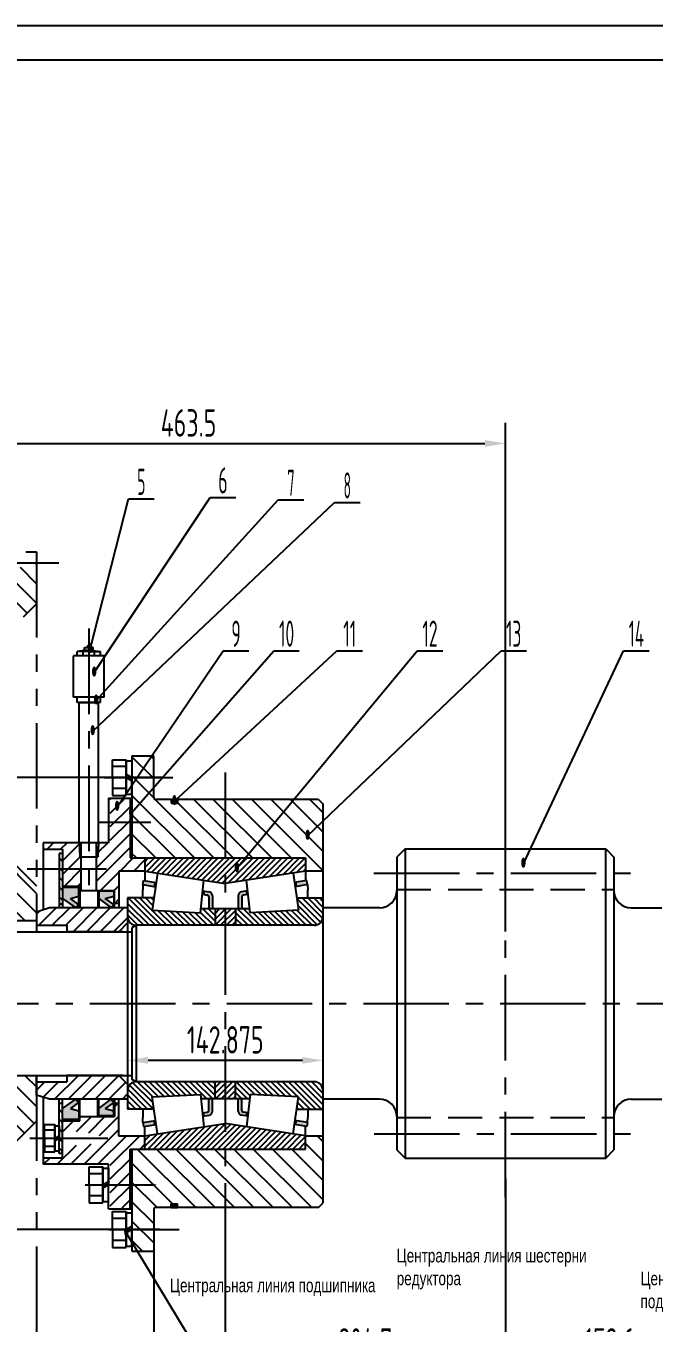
# Model space of a CAD drawing. Header units: millimetres. Extents: x 0 to 2100, y -58 to 1485.
# Drawn here: x 512 to 972, y 537 to 1485 of the extents above; entities that cross this region are included whole.
import ezdxf
from ezdxf.enums import TextEntityAlignment as Align

# ---------------------------------------------------------------- set-up
doc = ezdxf.new("R2010")
doc.units = ezdxf.units.MM
doc.header["$LTSCALE"] = 50
for name, pattern in [('F', [0.75, 0.5, -0.25]), ('G', [2, 1.25, -0.25, 0.25, -0.25]), ('K', [2.5, 1.25, -0.25, 0.25, -0.25, 0.25, -0.25])]:
    doc.linetypes.add(name, pattern=pattern)
for name, color, linetype in [('01', 7, 'Continuous'), ('02', 1, 'Continuous'), ('04', 2, 'F'), ('05', 4, 'G'), ('07', 6, 'K'), ('08', 1, 'Continuous'), ('11', 3, 'Continuous')]:
    doc.layers.add(name, color=color, linetype=linetype)
doc.styles.get("Standard").update_dxf_attribs({"font": 'isocp', "width": 0.707, "bigfont": 'intecad.shx'})
doc.dimstyles.new('INTE', dxfattribs={"dimscale": 5, "dimtxt": 4, "dimasz": 3, "dimexe": 3, "dimexo": 0, "dimgap": 1, "dimtad": 1, "dimdec": 3, "dimdsep": 46, "dimtxsty": 'Standard', "dimcen": 0, "dimclrd": 1, "dimclre": 1, "dimclrt": 3, "dimadec": 3, "dimazin": 2, "dimtfac": 1, "dimtdec": 3, "dimtmove": 0, "dimatfit": 0, "dimfxl": 0, "dimarcsym": 0})
pattern_1 = [(45, (-124.2557, 52.9717), (-2.12132, 2.12132), [])]
pattern_2 = [(45, (-124.256, 52.972), (-4.949747, 4.949747), [])]
pattern_3 = [(135, (-124.256, 52.9717), (-4.490128, -4.490128), []), (135, (-124.817, 52.4104), (-4.490128, -4.490128), []), (135, (-125.378, 51.849), (-4.490128, -4.490128), []), (135, (-127.062, 50.1653), (-4.490128, -4.490128), [])]
pattern_4 = [(45, (85.4648, 0), (-1.4142136, 1.4142136), [])]
pattern_5 = [(135, (-124.2557, 52.9717), (-3.535534, -3.535534), [])]
pattern_6 = [(135, (-124.256, 52.972), (-7.07107, -7.07107), [])]

# ---------------------------------------------------------------- blocks, each defined once
blk = doc.blocks.new('*D2')
at = {"layer": '08', "color": 1, "lineweight": -2}
for p, q in [((863.05, 629.07), (863.05, 493.37)), ((658.22, 622.34), (658.22, 493.37)), ((673.22, 508.37), (848.05, 508.37))]:
    blk.add_line(p, q, dxfattribs=at)
at = {"layer": '08', "color": 1}
for points in [[(673.22, 510.87), (673.22, 505.87), (658.22, 508.37)], [(848.05, 510.87), (848.05, 505.87), (863.05, 508.37)]]:
    blk.add_solid(points, dxfattribs=at)
at = {"layer": 'Defpoints', "color": 0}
for p in [(863.05, 629.07), (658.22, 622.34), (863.05, 508.37)]:
    blk.add_point(p, dxfattribs=at)
at = {"layer": '08', "color": 3, "insert": (760.63, 523.37), "char_height": 20, "attachment_point": 5}
blk.add_mtext('204.7', dxfattribs=at)
blk = doc.blocks.new('*D3')
at = {"layer": '08', "color": 1, "lineweight": -2}
for p, q in [((1015.55, 685.81), (1015.55, 493.37)), ((863.05, 642.83), (863.05, 493.37)), ((1000.55, 508.37), (878.05, 508.37))]:
    blk.add_line(p, q, dxfattribs=at)
at = {"layer": '08', "color": 1}
for points in [[(878.05, 510.87), (878.05, 505.87), (863.05, 508.37)], [(1000.55, 510.87), (1000.55, 505.87), (1015.55, 508.37)]]:
    blk.add_solid(points, dxfattribs=at)
at = {"layer": 'Defpoints', "color": 0}
for p in [(1015.55, 685.81), (863.05, 642.83), (863.05, 508.37)]:
    blk.add_point(p, dxfattribs=at)
at = {"layer": '08', "color": 3, "insert": (939.3, 523.37), "char_height": 20, "attachment_point": 5}
blk.add_mtext('152.6', dxfattribs=at)
blk = doc.blocks.new('*U16')
at = {"layer": '01'}
for p, q in [((-12.2, 4.1), (-12.2, 0)), ((0, 4.1), (-12.2, 4.1)), ((-12.2, 0), (0, 0)), ((0, 0), (-2.37, 4.1)), ((0, 4.1), (2.37, 0)), ((0, 4.1), (12.2, 4.1)), ((12.2, 0), (0, 0)), ((12.2, 4.1), (12.2, 0))]:
    blk.add_line(p, q, dxfattribs=at)
at = {"layer": '05'}
blk.add_line((0, 6.2), (0, -2.1), dxfattribs=at)
blk = doc.blocks.new('*U17')
at = {"layer": '01'}
for p, q in [((-9.2, 3.1), (-9.2, 0)), ((0, 3.1), (-9.2, 3.1)), ((-9.2, 0), (0, 0)), ((0, 0), (-1.79, 3.1)), ((0, 3.1), (1.79, 0)), ((0, 3.1), (9.2, 3.1)), ((9.2, 0), (0, 0)), ((9.2, 3.1), (9.2, 0))]:
    blk.add_line(p, q, dxfattribs=at)
at = {"layer": '05'}
blk.add_line((0, 5.2), (0, -2.1), dxfattribs=at)
blk = doc.blocks.new('*D19')
at = {"layer": '08', "color": 1, "lineweight": -2}
for p, q in [((586.78, 823.11), (586.78, 714.09)), ((729.65, 814.68), (729.65, 714.09)), ((714.65, 729.09), (601.78, 729.09))]:
    blk.add_line(p, q, dxfattribs=at)
at = {"layer": '08', "color": 1}
for points in [[(601.78, 731.59), (601.78, 726.59), (586.78, 729.09)], [(714.65, 731.59), (714.65, 726.59), (729.65, 729.09)]]:
    blk.add_solid(points, dxfattribs=at)
at = {"layer": 'Defpoints', "color": 0}
for p in [(586.78, 823.11), (729.65, 814.68), (586.78, 729.09)]:
    blk.add_point(p, dxfattribs=at)
at = {"layer": '08', "color": 3, "insert": (658.22, 744.09), "char_height": 20, "attachment_point": 5}
blk.add_mtext('142.875', dxfattribs=at)
blk = doc.blocks.new('*D21')
at = {"layer": '08', "color": 1, "lineweight": -2}
for p, q in [((399.63, 994.56), (399.63, 1194.9)), ((863.05, 823.32), (863.05, 1194.9)), ((414.63, 1179.9), (848.05, 1179.9))]:
    blk.add_line(p, q, dxfattribs=at)
at = {"layer": '08', "color": 1}
for points in [[(414.63, 1182.4), (414.63, 1177.4), (399.63, 1179.9)], [(848.05, 1182.4), (848.05, 1177.4), (863.05, 1179.9)]]:
    blk.add_solid(points, dxfattribs=at)
at = {"layer": 'Defpoints', "color": 0}
for p in [(863.05, 1179.9), (399.63, 994.56), (863.05, 823.32)]:
    blk.add_point(p, dxfattribs=at)
at = {"layer": '08', "color": 3, "insert": (631.34, 1194.9), "char_height": 20, "attachment_point": 5}
blk.add_mtext('463.5', dxfattribs=at)
blk = doc.blocks.new('*D23')
at = {"layer": '08', "color": 1, "lineweight": -2}
for p, q in [((1059.9, 640.68), (1059.9, 465.93)), ((605.85, 600.89), (605.85, 465.93)), ((620.85, 480.93), (1044.9, 480.93))]:
    blk.add_line(p, q, dxfattribs=at)
at = {"layer": '08', "color": 1}
for points in [[(620.85, 483.43), (620.85, 478.43), (605.85, 480.93)], [(1044.9, 483.43), (1044.9, 478.43), (1059.9, 480.93)]]:
    blk.add_solid(points, dxfattribs=at)
at = {"layer": 'Defpoints', "color": 0}
for p in [(1059.9, 640.68), (605.85, 600.89), (1059.9, 480.93)]:
    blk.add_point(p, dxfattribs=at)
at = {"layer": '08', "color": 3, "insert": (832.88, 495.93), "char_height": 20, "attachment_point": 5}
blk.add_mtext('454.05', dxfattribs=at)
blk = doc.blocks.new('*D24')
at = {"layer": '08', "color": 1, "lineweight": -2}
for p, q in [((612.35, 935.71), (484.7, 935.71)), ((499.7, 920.71), (499.7, 620.51)), ((610.03, 605.51), (484.7, 605.51))]:
    blk.add_line(p, q, dxfattribs=at)
at = {"layer": '08', "color": 1}
for points in [[(497.2, 920.71), (502.2, 920.71), (499.7, 935.71)], [(497.2, 620.51), (502.2, 620.51), (499.7, 605.51)]]:
    blk.add_solid(points, dxfattribs=at)
at = {"layer": 'Defpoints', "color": 0}
for p in [(612.35, 935.71), (499.7, 605.51), (610.03, 605.51)]:
    blk.add_point(p, dxfattribs=at)
at = {"layer": '08', "color": 3, "insert": (484.7, 770.61), "char_height": 20, "attachment_point": 5, "rotation": 90}
blk.add_mtext('%%c330', dxfattribs=at)
blk = doc.blocks.new('*U67')
at = {"layer": '01'}
blk.add_lwpolyline([(415, 292), (25, 292)], dxfattribs=at)
at = {"layer": '02'}
blk.add_lwpolyline([(420, 297), (0, 297)], dxfattribs=at)

msp = doc.modelspace()

# ---------------------------------------------------------------- hatches: boundary and pattern name
at = {"layer": '02'}
h = msp.add_hatch(dxfattribs=at)
h.set_pattern_fill('_USER', color=256, scale=2, angle=45, style=0, pattern_type=0)
h.set_pattern_definition(pattern_4)
h.paths.add_polyline_path([(589.9533, 919.8631), (588.6283, 919.8631), (588.6283, 876.9756), (589.9533, 876.9756)])
at = {"layer": '02', "linetype": 'Continuous'}
for points in [[(623.3533, 916.9631), (623.3533, 919.7631), (618.5533, 919.7631), (618.5533, 916.9631)], [(570.2983, 847.428), (576.7687, 849.1295), (576.7687, 852.612), (565.6302, 852.612), (565.6302, 847.428), (574.7118, 840.6131), (576.7687, 842.9392)], [(570.2983, 693.7982), (576.7687, 698.287), (574.7118, 700.6131), (565.6302, 693.7982), (565.6302, 688.6141), (576.7687, 688.6141), (576.7687, 692.0966)], [(623.3533, 621.4631), (623.3533, 624.2631), (618.5533, 624.2631), (618.5533, 621.4631)]]:
    msp.add_hatch(color=1, dxfattribs=at).paths.add_polyline_path(points)
at = {"layer": '02'}
h = msp.add_hatch(dxfattribs=at)
h.set_pattern_fill('_USER', color=256, scale=5, angle=135, style=0, pattern_type=0)
h.set_pattern_definition(pattern_5)
h.paths.add_polyline_path([(539.1783, 869.0631), (536.6783, 869.0631), (536.6783, 861.3631), (536.6783, 843.4631), (539.1783, 843.4631)])
h.paths.add_polyline_path([(539.1783, 880.3131), (536.6783, 880.3131), (536.6783, 869.0631), (539.1783, 869.0631)])
at = {"layer": '02', "linetype": 'Continuous'}
h = msp.add_hatch(dxfattribs=at)
h.set_pattern_fill('PLASTI', color=1, angle=135, style=0)
h.set_pattern_definition(pattern_3)
h.paths.add_polyline_path([(551.8783, 856.3631), (539.1783, 856.3631), (539.1783, 855.4068), (551.0815, 855.4068), (551.0815, 840.4631), (551.8783, 840.4631)])
h = msp.add_hatch(color=1, dxfattribs=at)
h.paths.add_polyline_path([(539.1783, 847.428), (548.8086, 840.6131), (550.8654, 842.9392), (544.9973, 847.428), (551.0815, 849.1295), (551.0815, 855.4068), (539.1783, 855.4068)])
h.paths.add_polyline_path([(544.9973, 693.7982), (550.9448, 698.287), (548.888, 700.6131), (539.1783, 693.7982), (539.1783, 689.0537), (539.1783, 685.8194), (551.0815, 685.8194), (551.0815, 692.1981)])
h = msp.add_hatch(dxfattribs=at)
h.set_pattern_fill('PLASTI', color=1, angle=135, style=0)
h.set_pattern_definition(pattern_3)
h.paths.add_polyline_path([(565.6302, 852.612), (576.7687, 852.612), (576.7687, 840.4631), (577.2783, 840.4631), (577.2783, 853.1631), (564.9424, 853.1631), (564.9424, 840.4631), (565.6302, 840.4631), (565.6302, 847.428)])
h = msp.add_hatch(dxfattribs=at)
h.set_pattern_fill('_USER', color=1, scale=7, angle=45, style=0, pattern_type=0)
h.set_pattern_definition(pattern_2)
h.paths.add_polyline_path([(586.7783, 839.1131), (586.7783, 840.4631), (529.6783, 840.4631), (520.1783, 837.4631), (520.1783, 827.7631), (542.3783, 827.7631), (542.3783, 823.1131), (580.3783, 823.1131), (586.7783, 829.5131)])
h.paths.add_polyline_path([(586.7783, 711.7131), (580.3783, 718.1131), (542.3783, 718.1131), (542.3783, 713.4631), (520.1783, 713.4631), (520.1783, 703.7631), (529.6783, 700.7631), (586.7783, 700.7631)])
h = msp.add_hatch(dxfattribs=at)
h.set_pattern_fill('_USER', color=1, scale=3, angle=45, style=0, pattern_type=0)
h.set_pattern_definition(pattern_1)
h.paths.add_polyline_path([(658.2158, 840.0015), (650.7158, 840.0015), (650.7158, 827.7631), (658.2158, 827.7631)])
h.paths.add_polyline_path([(665.7158, 840.0015), (658.2158, 840.0015), (658.2158, 827.7631), (665.7158, 827.7631)])
h.paths.add_polyline_path([(658.2158, 713.4631), (650.7158, 713.4631), (650.7158, 701.2247), (658.2158, 701.2247)])
h.paths.add_polyline_path([(658.2158, 701.2247), (665.7158, 701.2247), (665.7158, 713.4631), (658.2158, 713.4631)])
at = {"layer": '02'}
h = msp.add_hatch(dxfattribs=at)
h.set_pattern_fill('_USER', color=256, scale=5, angle=135, style=0, pattern_type=0)
h.set_pattern_definition(pattern_5)
h.paths.add_polyline_path([(536.6783, 672.1631), (538.7749, 672.1631), (539.1783, 672.1631), (539.1783, 697.7631), (536.6783, 697.7631)])
h.paths.add_polyline_path([(536.6783, 664.4631), (536.6783, 660.9131), (539.1783, 660.9131), (539.1783, 672.1631), (536.6783, 672.1631)])
at = {"layer": '02', "linetype": 'Continuous'}
h = msp.add_hatch(dxfattribs=at)
h.set_pattern_fill('PLASTI', color=1, angle=135, style=0)
h.set_pattern_definition(pattern_3)
h.paths.add_polyline_path([(551.8783, 700.7631), (551.0815, 700.7631), (551.0815, 685.8194), (539.1783, 685.8194), (539.1783, 684.8631), (551.8783, 684.8631)])
h.paths.add_polyline_path([(565.6302, 693.7982), (565.6302, 700.7631), (564.9424, 700.7631), (564.9424, 688.0631), (577.2783, 688.0631), (577.2783, 700.7631), (576.7687, 700.7631), (576.7687, 688.6141), (565.6302, 688.6141)])
h = msp.add_hatch(dxfattribs=at)
h.set_pattern_fill('_USER', color=1, scale=2, angle=45, style=0, pattern_type=0)
h.set_pattern_definition(pattern_4)
h.paths.add_polyline_path([(589.9533, 664.2506), (588.6283, 664.2506), (588.6283, 621.3631), (589.9533, 621.3631)])
at = {"layer": '07', "linetype": 'K'}
h = msp.add_hatch(dxfattribs=at)
h.set_pattern_fill('_USER', color=6, scale=10, angle=135, style=0, pattern_type=0)
h.set_pattern_definition(pattern_6)
h.paths.add_polyline_path([(376.8783, 1050.1131), (376.8783, 1053.1131), (510.6783, 1053.1131), (520.1783, 1062.6131), (520.1783, 1092.4131), (509.2806, 1092.4131), (502.6397, 1075.1131), (496.9168, 1075.1131), (490.2759, 1092.4131), (480.5806, 1092.4131), (473.9397, 1075.1131), (468.2168, 1075.1131), (461.5759, 1092.4131), (451.5806, 1092.4131), (444.9397, 1075.1131), (439.2168, 1075.1131), (432.5759, 1092.4131), (423.4806, 1092.4131), (416.8397, 1075.1131), (411.1168, 1075.1131), (404.4759, 1092.4131), (394.7806, 1092.4131), (388.1397, 1075.1131), (382.4168, 1075.1131), (375.7759, 1092.4131), (366.5806, 1092.4131), (359.9397, 1075.1131), (354.2168, 1075.1131), (347.5759, 1092.4131), (337.7806, 1092.4131), (331.1397, 1075.1131), (325.4168, 1075.1131), (318.7759, 1092.4131), (309.2806, 1092.4131), (302.6397, 1075.1131), (296.9168, 1075.1131), (290.2759, 1092.4131), (279.1783, 1092.4131), (279.1783, 1059.6131), (288.6783, 1050.1131)])
h.paths.add_polyline_path([(376.8783, 488.1131), (376.8783, 491.1131), (288.6783, 491.1131), (279.1783, 481.6131), (279.1783, 448.8131), (290.2759, 448.8131), (296.9168, 466.1131), (302.6397, 466.1131), (309.2806, 448.8131), (318.7759, 448.8131), (325.4168, 466.1131), (331.1397, 466.1131), (337.7806, 448.8131), (347.5759, 448.8131), (354.2168, 466.1131), (359.9397, 466.1131), (366.5806, 448.8131), (375.7759, 448.8131), (382.4168, 466.1131), (388.1397, 466.1131), (394.7806, 448.8131), (404.4759, 448.8131), (411.1168, 466.1131), (416.8397, 466.1131), (423.4806, 448.8131), (432.5759, 448.8131), (439.2168, 466.1131), (444.9397, 466.1131), (451.5806, 448.8131), (461.5759, 448.8131), (468.2168, 466.1131), (473.9397, 466.1131), (480.5806, 448.8131), (490.2759, 448.8131), (496.9168, 466.1131), (502.6397, 466.1131), (509.2806, 448.8131), (520.1783, 448.8131), (520.1783, 478.6131), (510.6783, 488.1131)])
h = msp.add_hatch(dxfattribs=at)
h.set_pattern_fill('_USER', color=6, scale=10, angle=135, style=0, pattern_type=0)
h.set_pattern_definition(pattern_6)
h.paths.add_polyline_path([(520.1783, 831.3131), (520.1783, 856.5631), (498.1783, 878.5631), (415.6283, 878.5631), (415.6283, 872.1131), (345.5783, 872.1131), (345.5783, 847.8881), (362.5783, 847.8881), (362.5783, 845.8881), (346.5783, 845.8881, 0.41421356), (345.5783, 844.8881), (345.5783, 831.3131)])
h.paths.add_polyline_path([(498.1783, 662.6631), (520.1783, 684.6631), (520.1783, 718.1131), (345.5783, 718.1131), (345.5783, 669.1131), (415.6283, 669.1131), (415.6283, 662.6631)])
at = {"layer": '11', "linetype": 'Continuous'}
h = msp.add_hatch(dxfattribs=at)
h.set_pattern_fill('_USER', color=3, scale=10, angle=135, style=0, pattern_type=0)
h.set_pattern_definition(pattern_6)
h.paths.add_polyline_path([(589.9533, 935.7131), (605.8533, 935.7131), (605.8533, 951.5881), (589.9533, 951.5881)])
h = msp.add_hatch(dxfattribs=at)
h.set_pattern_fill('_USER', color=3, scale=10, angle=135, style=0, pattern_type=0)
h.set_pattern_definition(pattern_6)
h.paths.add_polyline_path([(623.3533, 916.9631), (618.5533, 916.9631), (618.5533, 919.7631), (607.4233, 919.7631, -0.41421356), (605.8533, 921.3331), (605.8533, 935.7131), (589.9533, 935.7131), (589.9533, 876.9756), (658.2158, 876.9756), (658.2158, 919.7631), (623.3533, 919.7631)])
h.paths.add_polyline_path([(716.9533, 876.9756), (716.9533, 867.4531), (729.6533, 867.4531), (729.6533, 916.5631), (726.4533, 919.7631), (658.2158, 919.7631), (658.2158, 876.9756)])
h = msp.add_hatch(dxfattribs=at)
h.set_pattern_fill('_USER', color=3, scale=7, angle=45, style=0, pattern_type=0)
h.set_pattern_definition(pattern_2)
h.paths.add_polyline_path([(588.6283, 919.8631), (574.1533, 919.8631), (574.1533, 888.1131), (565.4283, 888.1131), (564.9283, 877.8581), (563.9783, 877.8581), (563.9783, 853.1631), (577.2783, 853.1631), (577.2783, 843.6631), (580.4783, 843.6631), (580.4783, 867.4631), (599.4783, 867.4631), (599.4783, 876.9756), (588.6283, 876.9756)])
h.paths.add_polyline_path([(552.8783, 869.0631), (552.8783, 877.8581), (551.9283, 877.8581), (551.4283, 888.1131), (525.1283, 888.1131), (525.1283, 883.3131), (539.1783, 883.3131), (539.1783, 869.0631)])
h.paths.add_polyline_path([(551.8783, 856.3631), (551.8783, 853.1631), (552.8783, 853.1631), (552.8783, 869.0631), (539.1783, 869.0631), (539.1783, 856.3631)])
h.paths.add_polyline_path([(574.1533, 653.1131), (574.1533, 621.3631), (588.6283, 621.3631), (588.6283, 664.2506), (599.4783, 664.2506), (599.4783, 673.7631), (580.4783, 673.7631), (580.4783, 697.5631), (577.2783, 697.5631), (577.2783, 688.0631), (551.8783, 688.0631), (551.8783, 684.8631), (539.1783, 684.8631), (539.1783, 677.1631), (558.112, 677.1631), (558.112, 676.1631), (565.112, 676.1631), (567.4214, 672.1631), (565.112, 668.1631), (558.112, 668.1631), (558.112, 667.1631), (539.1783, 667.1631), (539.1783, 657.9131), (525.1283, 657.9131), (525.1283, 653.1131)])
h = msp.add_hatch(dxfattribs=at)
h.set_pattern_fill('_USER', color=3, scale=3, angle=45, style=0, pattern_type=0)
h.set_pattern_definition(pattern_1)
h.paths.add_polyline_path([(599.4783, 876.9756), (599.4783, 867.3194), (658.2158, 858.2908), (658.2158, 876.9756)])
h.paths.add_polyline_path([(716.9533, 867.3194), (716.9533, 876.9756), (658.2158, 876.9756), (658.2158, 858.2908)])
h.paths.add_polyline_path([(658.2158, 664.2506), (658.2158, 682.9354), (599.4783, 673.9068), (599.4783, 664.2506)])
h.paths.add_polyline_path([(716.9533, 664.2506), (716.9533, 673.9068), (658.2158, 682.9354), (658.2158, 664.2506)])
h = msp.add_hatch(color=3, dxfattribs=at)
h.paths.add_polyline_path([(606.3264, 856.1585), (606.7329, 859.1316), (598.4638, 860.5627), (597.9802, 857.6014)])
h.paths.add_polyline_path([(642.776, 852.8629), (642.3685, 850.336), (644.9372, 849.9217, -0.36812124), (646.1984, 848.4408), (646.1984, 840.0015), (648.8386, 840.0015), (648.8386, 849.2851, 0.36462456), (646.3527, 852.2407)])
h = msp.add_hatch(color=3, dxfattribs=at)
h.paths.add_polyline_path([(710.1051, 856.1585), (709.6986, 859.1316), (717.9677, 860.5627), (718.4513, 857.6014)])
h.paths.add_polyline_path([(673.6555, 852.8629), (674.063, 850.336), (671.4943, 849.9217, 0.36812124), (670.2332, 848.4408), (670.2332, 840.0015), (667.593, 840.0015), (667.593, 849.2851, -0.36462456), (670.0789, 852.2407)])
h = msp.add_hatch(dxfattribs=at)
h.set_pattern_fill('_USER', color=3, scale=3, angle=135, style=0, pattern_type=0)
h.set_pattern_definition([(135, (-124.2557, 52.9717), (-2.12132, -2.12132), [])])
h.paths.add_polyline_path([(650.7158, 827.7631), (650.7158, 840.0015), (640.3915, 840.0015), (640.061, 836.978), (604.7257, 838.8096), (606.0125, 847.7631), (586.7783, 847.7631), (586.7783, 834.1631, 0.41421356), (593.1783, 827.7631)])
h.paths.add_polyline_path([(723.2533, 827.7631, 0.41421356), (729.6533, 834.1631), (729.6533, 847.7631), (710.419, 847.7631), (711.7058, 838.8096), (676.3706, 836.978), (676.04, 840.0015), (665.7158, 840.0015), (665.7158, 827.7631)])
h.paths.add_polyline_path([(640.061, 704.2482), (640.3915, 701.2247), (650.7158, 701.2247), (650.7158, 713.4631), (593.1783, 713.4631, 0.41421356), (586.7783, 707.0631), (586.7783, 693.4631), (606.0125, 693.4631), (604.7257, 702.4166)])
h.paths.add_polyline_path([(711.7058, 702.4166), (710.419, 693.4631), (729.6533, 693.4631), (729.6533, 707.0631, 0.41421356), (723.2533, 713.4631), (665.7158, 713.4631), (665.7158, 701.2247), (676.04, 701.2247), (676.3706, 704.2482)])
h = msp.add_hatch(color=3, dxfattribs=at)
h.paths.add_polyline_path([(606.3264, 685.0677), (606.7329, 682.0945), (598.4638, 680.6635), (597.9802, 683.6248)])
h.paths.add_polyline_path([(642.776, 688.3633), (642.3685, 690.8902), (644.9372, 691.3044, 0.36812124), (646.1984, 692.7853), (646.1984, 701.2247), (648.8386, 701.2247), (648.8386, 691.941, -0.36462456), (646.3527, 688.9854)])
h = msp.add_hatch(color=3, dxfattribs=at)
h.paths.add_polyline_path([(710.1051, 685.0677), (709.6986, 682.0945), (717.9677, 680.6635), (718.4513, 683.6248)])
h.paths.add_polyline_path([(673.6555, 688.3633), (674.063, 690.8902), (671.4943, 691.3044, -0.36812124), (670.2332, 692.7853), (670.2332, 701.2247), (667.593, 701.2247), (667.593, 691.941, 0.36462456), (670.0789, 688.9854)])
h = msp.add_hatch(dxfattribs=at)
h.set_pattern_fill('_USER', color=3, scale=10, angle=135, style=0, pattern_type=0)
h.set_pattern_definition(pattern_6)
h.paths.add_polyline_path([(726.4533, 621.4631), (729.6533, 624.6631), (729.6533, 673.7731), (716.9533, 673.7731), (716.9533, 664.2506), (589.9533, 664.2506), (589.9533, 605.5131), (605.8533, 605.5131), (605.8533, 619.8931, -0.41421356), (607.4233, 621.4631), (618.5533, 621.4631), (618.5533, 624.2631), (623.3533, 624.2631), (623.3533, 621.4631)])
h.paths.add_polyline_path([(589.9533, 605.5131), (589.9533, 589.6381), (605.8533, 589.6381), (605.8533, 605.5131)])

# ---------------------------------------------------------------- linework, layer by layer
for p, q in [((551.4283, 888.1131), (551.4283, 990.5478)), ((551.4283, 990.5478), (565.4283, 990.5478)), ((565.4283, 888.1131), (565.4283, 990.5478)), ((589.9533, 951.5881), (589.9533, 876.9756)), ((589.9533, 951.5881), (605.8533, 951.5881)), ((605.8533, 921.3331), (605.8533, 951.5881)), ((572.8283, 920.6131), (589.9533, 920.6131)), ((572.8283, 920.6131), (572.8283, 888.1131)), ((588.6283, 920.6131), (588.6283, 876.9756)), ((618.5533, 919.7631), (607.4233, 919.7631)), ((726.4533, 919.7631), (623.3533, 919.7631)), ((726.4533, 919.7631), (729.6533, 916.5631)), ((729.6533, 916.5631), (729.6533, 624.6631)), ((572.8283, 888.1131), (525.1283, 888.1131)), ((525.1283, 888.1131), (525.1283, 839.0262)), ((525.1283, 883.3131), (539.1783, 883.3131)), ((539.1783, 883.3131), (539.1783, 840.4631)), ((552.8783, 853.1631), (552.8783, 888.1131)), ((563.9783, 853.1631), (563.9783, 888.1131)), ((789.6533, 883.6131), (783.6533, 877.6131)), ((789.6533, 883.6131), (936.4533, 883.6131)), ((936.4533, 883.6131), (942.4533, 877.6131)), ((536.6783, 880.3131), (536.6783, 840.4631)), ((539.1783, 880.3131), (536.6783, 880.3131)), ((551.9283, 877.8581), (564.9283, 877.8581)), ((588.6283, 876.9756), (716.9533, 876.9756)), ((599.4783, 876.9756), (599.4783, 860.3871)), ((716.9533, 876.9756), (716.9533, 860.3871)), ((783.6533, 877.6131), (783.6533, 663.6131)), ((942.4533, 877.6131), (942.4533, 663.6131)), ((599.4783, 867.4631), (580.4783, 867.4631)), ((580.4783, 867.4631), (580.4783, 840.4631)), ((599.4783, 867.3194), (658.2158, 858.2908)), ((608.621, 865.914), (604.7257, 838.8096)), ((716.9533, 867.3194), (658.2158, 858.2908)), ((707.8105, 865.914), (711.7058, 838.8096)), ((729.6533, 867.4531), (716.9533, 867.4531)), ((539.1783, 856.3631), (551.8783, 856.3631)), ((551.0815, 840.4631), (551.0815, 855.4068)), ((551.8783, 856.3631), (551.8783, 840.4631)), ((551.8783, 853.1631), (577.2783, 853.1631)), ((564.9424, 853.1631), (564.9424, 840.4631)), ((577.2783, 840.4631), (577.2783, 853.1631)), ((598.4638, 860.5627), (607.6241, 858.9774)), ((640.061, 836.978), (642.6523, 860.6831)), ((676.3706, 836.978), (673.7792, 860.6831)), ((717.9677, 860.5627), (708.8074, 858.9774)), ((565.6302, 847.428), (565.6302, 840.4631)), ((580.4783, 843.6631), (577.2783, 843.6631)), ((586.7783, 847.7631), (586.7783, 823.1131)), ((606.0125, 847.7631), (586.7783, 847.7631)), ((641.5359, 850.4702), (644.9372, 849.9217)), ((641.8157, 853.0299), (646.3527, 852.2407)), ((642.776, 852.8629), (642.3685, 850.336)), ((646.1984, 848.4408), (646.1984, 840.0015)), ((648.8386, 849.2851), (648.8386, 840.0015)), ((667.593, 849.2851), (667.593, 840.0015)), ((674.6158, 853.0299), (670.0789, 852.2407)), ((670.2332, 848.4408), (670.2332, 840.0015)), ((674.8956, 850.4702), (671.4943, 849.9217)), ((673.6555, 852.8629), (674.063, 850.336)), ((710.419, 847.7631), (729.6533, 847.7631)), ((729.6533, 847.7631), (729.6533, 693.4631)), ((529.6783, 840.4631), (520.1783, 837.4631)), ((586.7783, 840.4631), (529.6783, 840.4631)), ((536.6783, 843.4631), (539.1783, 843.4631)), ((604.7257, 838.8096), (640.061, 836.978)), ((640.3915, 840.0015), (676.04, 840.0015)), ((650.7158, 840.0015), (650.7158, 827.7631)), ((665.7158, 840.0015), (665.7158, 827.7631)), ((711.7058, 838.8096), (676.3706, 836.978)), ((770.9533, 840.4631), (729.6533, 840.4631)), ((955.1533, 840.4631), (977.4533, 840.4631)), ((520.1783, 827.7631), (542.3783, 827.7631)), ((542.3783, 827.7631), (542.3783, 823.1131)), ((580.3783, 823.1131), (586.7783, 829.5131)), ((592.9533, 827.7631), (589.9533, 826.031)), ((589.9533, 826.031), (589.9533, 715.1951)), ((723.2533, 827.7631), (592.9533, 827.7631)), ((592.9533, 827.7631), (592.9533, 713.4631)), ((350.1533, 823.1131), (589.9533, 823.1131)), ((583.5783, 823.1131), (542.3783, 823.1131)), ((586.7783, 823.1131), (586.7783, 823.9545)), ((345.5783, 718.1131), (589.9533, 718.1131)), ((520.1783, 713.4631), (542.3783, 713.4631)), ((583.5783, 718.1131), (542.3783, 718.1131)), ((542.3783, 718.1131), (542.3783, 713.4631)), ((580.3783, 718.1131), (586.7783, 711.7131)), ((586.7783, 718.1131), (586.7783, 693.4631)), ((592.9533, 713.4631), (589.9533, 715.1951)), ((723.2533, 713.4631), (592.9533, 713.4631)), ((650.7158, 701.2247), (650.7158, 713.4631)), ((665.7158, 701.2247), (665.7158, 713.4631)), ((529.6783, 700.7631), (520.1783, 703.7631)), ((525.1283, 702.3556), (525.1283, 653.1131)), ((604.7257, 702.4166), (640.061, 704.2482)), ((608.621, 675.3121), (604.7257, 702.4166)), ((640.061, 704.2482), (642.6523, 680.5431)), ((676.3706, 704.2482), (673.7792, 680.5431)), ((711.7058, 702.4166), (676.3706, 704.2482)), ((707.8105, 675.3121), (711.7058, 702.4166)), ((586.7783, 700.7631), (529.6783, 700.7631)), ((536.6783, 660.9131), (536.6783, 700.7631)), ((536.6783, 697.7631), (539.1783, 697.7631)), ((539.1783, 657.9131), (539.1783, 700.7631)), ((551.0815, 700.7631), (551.0815, 685.8194)), ((551.8783, 684.8631), (551.8783, 700.7631)), ((564.9424, 688.0631), (564.9424, 700.7631)), ((565.6302, 693.7982), (565.6302, 700.7631)), ((577.2783, 700.7631), (577.2783, 688.0631)), ((580.4783, 697.5631), (577.2783, 697.5631)), ((580.4783, 673.7631), (580.4783, 700.7631)), ((606.0125, 693.4631), (586.7783, 693.4631)), ((640.3915, 701.2247), (676.04, 701.2247)), ((646.1984, 692.7853), (646.1984, 701.2247)), ((648.8386, 691.941), (648.8386, 701.2247)), ((667.593, 691.941), (667.593, 701.2247)), ((670.2332, 692.7853), (670.2332, 701.2247)), ((710.419, 693.4631), (729.6533, 693.4631)), ((770.9533, 700.7631), (729.6533, 700.7631)), ((955.1533, 700.7631), (977.4533, 700.7631)), ((539.1783, 684.8631), (551.8783, 684.8631)), ((551.8783, 688.0631), (577.2783, 688.0631)), ((599.4783, 673.9068), (658.2158, 682.9354)), ((641.5359, 690.7559), (644.9372, 691.3044)), ((641.8157, 688.1962), (646.3527, 688.9854)), ((642.776, 688.3633), (642.3685, 690.8902)), ((716.9533, 673.9068), (658.2158, 682.9354)), ((674.6158, 688.1962), (670.0789, 688.9854)), ((674.8956, 690.7559), (671.4943, 691.3044)), ((673.6555, 688.3633), (674.063, 690.8902)), ((599.4783, 673.7631), (580.4783, 673.7631)), ((598.4638, 680.6635), (607.6241, 682.2488)), ((599.4783, 664.2506), (599.4783, 680.839)), ((717.9677, 680.6635), (708.8074, 682.2488)), ((716.9533, 664.2506), (716.9533, 680.839)), ((729.6533, 673.7731), (716.9533, 673.7731)), ((588.6283, 620.6131), (588.6283, 664.2506)), ((588.6283, 664.2506), (716.9533, 664.2506)), ((589.9533, 664.2506), (716.9533, 664.2506)), ((589.9533, 664.2506), (589.9533, 589.6381)), ((599.4783, 664.2506), (716.9533, 664.2506)), ((783.6533, 663.6131), (789.6533, 657.6131)), ((936.4533, 657.6131), (942.4533, 663.6131)), ((525.1283, 657.9131), (539.1783, 657.9131)), ((539.1783, 660.9131), (536.6783, 660.9131)), ((789.6533, 657.6131), (936.4533, 657.6131)), ((572.8283, 653.1131), (525.1283, 653.1131)), ((572.8283, 620.6131), (572.8283, 653.1131)), ((572.8283, 620.6131), (589.9533, 620.6131)), ((605.8533, 619.8931), (605.8533, 589.6381)), ((618.5533, 621.4631), (607.4233, 621.4631)), ((726.4533, 621.4631), (623.3533, 621.4631)), ((726.4533, 621.4631), (729.6533, 624.6631)), ((589.9533, 589.6381), (605.8533, 589.6381)), ((589.9533, 589.6381), (605.8533, 589.6381))]:
    msp.add_line(p, q)
for centre, radius, start, end in [((607.4233, 921.3331), 1.57, 180, 270), ((770.9533, 853.1631), 12.7, 270, 0), ((955.1533, 853.1631), 12.7, 180, 270), ((644.6984, 848.4408), 1.5, 0, 80.8389319), ((645.8386, 849.2851), 3, 0, 80.1323911), ((670.593, 849.2851), 3, 99.8676089, 180), ((671.7332, 848.4408), 1.5, 99.1610681, 180), ((593.1783, 834.1631), 6.4, 180, 270), ((723.2533, 834.1631), 6.4, 270, 0), ((593.1783, 707.0631), 6.4, 90, 180), ((723.2533, 707.0631), 6.4, 0, 90), ((644.6984, 692.7853), 1.5, 279.1610681, 0), ((671.7332, 692.7853), 1.5, 180, 260.8389319), ((770.9533, 688.0631), 12.7, 0, 90), ((955.1533, 688.0631), 12.7, 90, 180), ((645.8386, 691.941), 3, 279.8676089, 0), ((670.593, 691.941), 3, 180, 260.1323911), ((607.4233, 619.8931), 1.57, 90, 180)]:
    msp.add_arc(centre, radius, start, end)
at = {"layer": '01', "color": 7, "linetype": 'Continuous'}
for p, q in [((547.3283, 994.6078), (547.3283, 1024.7678)), ((569.5283, 1024.7678), (547.3283, 1024.7678)), ((555.2707, 1028.6148), (549.8413, 1027.7603)), ((558.4283, 1027.7603), (549.8413, 1027.7603)), ((549.8413, 1024.7678), (549.8413, 1027.7603)), ((554.3902, 1024.7678), (554.3902, 1027.7603)), ((555.2707, 1028.9004), (555.2707, 1030.735)), ((555.2707, 1030.735), (558.4283, 1030.735)), ((558.4283, 1028.6148), (555.2707, 1028.6148)), ((561.5859, 1030.735), (558.4283, 1030.735)), ((558.4283, 1028.6148), (561.5859, 1028.6148)), ((558.4283, 1027.7603), (567.0153, 1027.7603)), ((561.5859, 1028.9004), (561.5859, 1030.735)), ((561.5859, 1028.6148), (567.0153, 1027.7603)), ((562.4663, 1024.7678), (562.4663, 1027.7603)), ((567.0153, 1024.7678), (567.0153, 1027.7603)), ((569.5283, 994.6078), (569.5283, 1024.7678)), ((569.5283, 994.6078), (547.3283, 994.6078)), ((549.7923, 990.5478), (549.7923, 994.6078)), ((567.0643, 990.5478), (549.7923, 990.5478)), ((565.2783, 990.5478), (551.5783, 990.5478)), ((551.5783, 990.5478), (565.2783, 990.5478)), ((567.0643, 990.5478), (567.0643, 994.6078)), ((789.6533, 883.6131), (789.6533, 657.6131)), ((936.4533, 657.6131), (936.4533, 883.6131)), ((539.1783, 855.4068), (539.1783, 847.428)), ((551.0815, 855.4068), (539.1783, 855.4068)), ((597.9802, 857.6014), (597.8401, 853.7766)), ((597.8401, 847.7631), (597.8401, 853.7766)), ((718.4513, 857.6014), (718.5914, 853.7766)), ((718.5914, 847.7631), (718.5914, 853.7766)), ((539.1783, 847.428), (548.8086, 840.6131)), ((544.9973, 847.428), (551.0815, 849.1295)), ((550.8654, 842.9392), (544.9973, 847.428)), ((565.6302, 852.612), (565.6302, 847.428)), ((576.7687, 852.612), (565.6302, 852.612)), ((565.6302, 847.428), (574.7118, 840.6131)), ((570.2983, 847.428), (576.7687, 849.1295)), ((576.7687, 842.9392), (570.2983, 847.428)), ((576.7687, 852.612), (576.7687, 840.4631)), ((548.8086, 840.6131), (550.8654, 842.9392)), ((574.7118, 840.6131), (576.7687, 842.9392)), ((586.7783, 839.1131), (586.7783, 823.9545)), ((520.1783, 703.7631), (520.1783, 718.1131)), ((539.1783, 693.7982), (548.888, 700.6131)), ((539.1783, 689.0537), (539.1783, 693.7982)), ((550.9448, 698.287), (544.9973, 693.7982)), ((544.9973, 693.7982), (551.0815, 692.1981)), ((548.888, 700.6131), (550.9448, 698.287)), ((565.6302, 693.7982), (574.7118, 700.6131)), ((565.6302, 688.6141), (565.6302, 693.7982)), ((576.7687, 698.287), (570.2983, 693.7982)), ((570.2983, 693.7982), (576.7687, 692.0966)), ((574.7118, 700.6131), (576.7687, 698.287)), ((576.7687, 688.4931), (576.7687, 700.7631)), ((597.8401, 693.4631), (597.8401, 687.4496)), ((718.5914, 693.4631), (718.5914, 687.4496)), ((551.0815, 685.8194), (539.1783, 685.8194)), ((576.7687, 688.6141), (565.6302, 688.6141)), ((597.9802, 683.6248), (597.8401, 687.4496)), ((718.4513, 683.6248), (718.5914, 687.4496))]:
    msp.add_line(p, q, dxfattribs=at)
at = {"layer": '01'}
for p, q in [((575.8533, 935.7131), (575.8533, 948.7981)), ((575.8533, 948.7981), (585.8533, 948.7981)), ((585.8533, 948.7981), (585.8533, 935.7131)), ((585.8533, 943.7131), (575.8533, 943.7131)), ((575.8533, 935.7131), (575.8533, 922.6281)), ((585.8533, 922.6281), (585.8533, 935.7131)), ((585.8533, 927.7131), (575.8533, 927.7131)), ((575.8533, 922.6281), (585.8533, 922.6281)), ((618.5533, 919.7631), (618.5533, 916.9631)), ((618.5533, 919.7631), (623.3533, 919.7631)), ((623.3533, 919.7631), (623.3533, 916.9631)), ((618.5533, 916.9631), (623.3533, 916.9631)), ((520.1783, 837.4631), (520.1783, 823.1131)), ((526.0783, 672.1631), (526.0783, 682.1781)), ((526.0783, 682.1781), (533.5783, 682.1781)), ((533.5783, 678.1631), (526.0783, 678.1631)), ((533.5783, 682.1781), (533.5783, 672.1631)), ((526.0783, 672.1631), (526.0783, 662.1481)), ((533.5783, 666.1631), (526.0783, 666.1631)), ((533.5783, 662.1481), (533.5783, 672.1631)), ((526.0783, 662.1481), (533.5783, 662.1481)), ((558.7283, 638.1131), (558.7283, 651.1981)), ((558.7283, 651.1981), (568.7283, 651.1981)), ((568.7283, 646.1131), (558.7283, 646.1131)), ((568.7283, 651.1981), (568.7283, 638.1131)), ((558.7283, 638.1131), (558.7283, 625.0281)), ((568.7283, 625.0281), (568.7283, 638.1131)), ((568.7283, 630.1131), (558.7283, 630.1131)), ((558.7283, 625.0281), (568.7283, 625.0281)), ((575.8533, 618.5981), (585.8533, 618.5981)), ((575.8533, 605.5131), (575.8533, 618.5981)), ((585.8533, 618.5981), (585.8533, 605.5131)), ((618.5533, 624.2631), (623.3533, 624.2631)), ((618.5533, 621.4631), (618.5533, 624.2631)), ((618.5533, 621.4631), (623.3533, 621.4631)), ((623.3533, 621.4631), (623.3533, 624.2631)), ((585.8533, 613.5131), (575.8533, 613.5131)), ((575.8533, 605.5131), (575.8533, 592.4281)), ((585.8533, 597.5131), (575.8533, 597.5131)), ((585.8533, 592.4281), (585.8533, 605.5131)), ((575.8533, 592.4281), (585.8533, 592.4281))]:
    msp.add_line(p, q, dxfattribs=at)
at = {"layer": '01', "color": 7, "linetype": 'Continuous'}
msp.add_arc((558.4283, 1030.735), 1.4172, 0, 180, dxfattribs=at)
at = {"layer": '02'}
for p, q in [((559.3603, 1029.5758), (587.5356, 1139.3183)), ((562.3673, 1012.4249), (647.2409, 1140.3141)), ((563.7937, 992.0834), (696.9785, 1138.5789)), ((587.5356, 1139.3183), (606.1356, 1139.3183)), ((647.2409, 1140.3141), (665.8409, 1140.3141)), ((696.9785, 1138.5789), (715.5785, 1138.5789)), ((561.2554, 969.6186), (738.1386, 1136.6644)), ((738.1386, 1136.6644), (756.7386, 1136.6644)), ((579.1133, 914.3066), (656.7699, 1028.3389)), ((589.4312, 909.6355), (693.7553, 1028.3389)), ((621.0222, 918.5234), (739.9019, 1028.3389)), ((656.7699, 1028.3389), (675.3699, 1028.3389)), ((666.7335, 869.4167), (798.616, 1028.3389)), ((693.7553, 1028.3389), (712.3553, 1028.3389)), ((718.4411, 893.1891), (859.8583, 1028.3389)), ((739.9019, 1028.3389), (758.5019, 1028.3389)), ((798.616, 1028.3389), (817.216, 1028.3389)), ((859.8583, 1028.3389), (878.4583, 1028.3389)), ((876.2264, 872.7721), (949.527, 1028.3389)), ((949.527, 1028.3389), (968.127, 1028.3389)), ((585.8533, 603.1459), (711.7961, 394.6263))]:
    msp.add_line(p, q, dxfattribs=at)
at = {"layer": '02', "color": 1, "linetype": 'Continuous'}
for p, q in [((551.4283, 888.1131), (551.9283, 877.8581)), ((565.4283, 888.1131), (564.9283, 877.8581)), ((597.9802, 857.6014), (598.4638, 860.5627)), ((597.9802, 857.6014), (607.1974, 856.0079)), ((606.7329, 859.1316), (606.3264, 856.1585)), ((718.4513, 857.6014), (709.2341, 856.0079)), ((709.6986, 859.1316), (710.1051, 856.1585)), ((718.4513, 857.6014), (717.9677, 860.5627)), ((597.9802, 683.6248), (607.1974, 685.2182)), ((597.9802, 683.6248), (598.4638, 680.6635)), ((606.7329, 682.0945), (606.3264, 685.0677)), ((718.4513, 683.6248), (709.2341, 685.2182)), ((709.6986, 682.0945), (710.1051, 685.0677)), ((718.4513, 683.6248), (717.9677, 680.6635))]:
    msp.add_line(p, q, dxfattribs=at)
at = {"layer": '04', "color": 2, "linetype": 'F'}
for p, q in [((783.6533, 853.9631), (942.4533, 853.9631)), ((783.6533, 687.2631), (942.4533, 687.2631))]:
    msp.add_line(p, q, dxfattribs=at)
at = {"layer": '05', "color": 4, "linetype": 'G'}
for p, q in [((558.4283, 1044.562), (558.4283, 845.4007)), ((658.2158, 939.3602), (658.2158, 599.8518)), ((569.6882, 935.7131), (619.8949, 935.7131)), ((565.7895, 903.1131), (603.8417, 903.1131)), ((863.0533, 629.0728), (863.0533, 901.3256)), ((766.9474, 865.8631), (959.8074, 865.8631)), ((259.2391, 770.6131), (1281.6711, 770.6131)), ((767.1148, 675.3631), (959.8074, 675.3631)), ((515.3994, 672.1631), (572.3003, 672.1631)), ((565.7895, 638.1131), (603.8417, 638.1131)), ((575.3026, 605.5131), (619.8949, 605.5131)), ((582.9145, 605.5131), (620.9667, 605.5131))]:
    msp.add_line(p, q, dxfattribs=at)
at = {"layer": '05'}
for p, q in [((555.2707, 1028.9004), (555.2707, 1028.6148)), ((561.5859, 1028.9004), (561.5859, 1028.6148)), ((513.3325, 869.0631), (571.319, 869.0631)), ((523.0133, 672.1631), (562.1271, 672.1631)), ((555.6633, 638.1131), (607.2771, 638.1131)), ((572.7883, 605.5131), (624.4021, 605.5131))]:
    msp.add_line(p, q, dxfattribs=at)
at = {"layer": '07', "color": 6, "linetype": 'K'}
for p, q in [((512.4283, 1100.6131), (520.1783, 1100.6131)), ((520.1783, 1100.6131), (520.1783, 823.1131)), ((536.388, 1092.4131), (269.289, 1092.4131)), ((510.6783, 1053.1131), (520.1783, 1062.6131)), ((498.1783, 878.5631), (520.1783, 856.5631)), ((345.5783, 831.3131), (520.1783, 831.3131)), ((520.1783, 718.1131), (520.1783, 440.6131)), ((498.1783, 662.6631), (520.1783, 684.6631))]:
    msp.add_line(p, q, dxfattribs=at)

# ---------------------------------------------------------------- block references
at = {"layer": '05', "xscale": 5, "yscale": 5, "zscale": 5}
msp.add_blockref('*U67', (0, 0), dxfattribs=at)
at = {"layer": '11', "xscale": -1, "rotation": 90}
msp.add_blockref('*U16', (589.9533, 935.7131), dxfattribs=at)
at = {"layer": '11', "rotation": 90}
for name, p in [('*U17', (536.6783, 672.1631)), ('*U16', (572.8283, 638.1131)), ('*U16', (589.9533, 605.5131))]:
    msp.add_blockref(name, p, dxfattribs=at)

# ---------------------------------------------------------------- texts
at = {"layer": '02', "width": 0.605172}
for p, p2 in [((557.5603, 1026.5758), (561.1603, 1026.5758)), ((560.5673, 1009.4249), (564.1673, 1009.4249)), ((561.9937, 989.0834), (565.5937, 989.0834)), ((559.4554, 966.6186), (563.0554, 966.6186)), ((619.2222, 915.5234), (622.8222, 915.5234)), ((577.3133, 911.3066), (580.9133, 911.3066)), ((587.6312, 906.6355), (591.2312, 906.6355)), ((716.6411, 890.1891), (720.2411, 890.1891)), ((664.9335, 866.4167), (668.5335, 866.4167)), ((874.4264, 869.7721), (878.0264, 869.7721)), ((584.0533, 600.1459), (587.6533, 600.1459))]:
    msp.add_text('\\M+5A1F1', height=6, dxfattribs=at).set_placement(p, p2, align=Align.FIT)
at = {"layer": '05', "char_height": 10, "attachment_point": 1}
for s, insert in [('{\\fArial|b0|i0|c204|p34;\\C3;Центральная линия шестерни\\Pредуктора}', (783.582, 591.4272)), ('{\\fArial|b0|i0|c204|p34;\\C3;Центральная линия подшипника}', (617.8207, 569.6794)), ('{\\fArial|b0|i0|c204|p34;\\C3;Центральная линия\\Pподшипника}', (961.901, 574.6981))]:
    msp.add_mtext(s, dxfattribs=dict(at, insert=insert))
at = {"layer": '11'}
for s, height, width, p, p2 in [('5', 19.0919, 0.527686, (593.8564, 1142.3183), (599.8147, 1142.3183)), ('6', 19.0919, 0.600695, (653.1026, 1143.3141), (659.9792, 1143.3141)), ('7', 19.0919, 0.514182, (703.5789, 1141.5789), (708.9781, 1141.5789)), ('8', 19.0919, 0.514182, (744.739, 1139.6644), (750.1382, 1139.6644)), ('9', 19.0919, 0.579528, (662.6312, 1031.3389), (669.5087, 1031.3389)), ('10', 19.09188, 0.556289, (697.4753, 1031.3389), (708.6353, 1031.3389)), ('11', 19.09188, 0.582235, (744.4776, 1031.3389), (753.9262, 1031.3389)), ('12', 19.09188, 0.526586, (802.336, 1031.3389), (813.496, 1031.3389)), ('13', 19.09188, 0.535578, (863.5783, 1031.3389), (874.7383, 1031.3389)), ('14', 19.09188, 0.508297, (953.247, 1031.3389), (964.407, 1031.3389))]:
    msp.add_text(s, height=height, dxfattribs=dict(at, width=width)).set_placement(p, p2, align=Align.FIT)

# ---------------------------------------------------------------- dimensions: what is measured, and where the dimension line sits
at = {"layer": '08'}
for base, p1, p2, text, picture, middle in [((863.0533, 1179.8969), (399.6283, 994.5577), (863.0533, 823.3204), '463.5', '*D21', (631.3408, 1194.8969)), ((863.0533, 508.3672), (1015.5533, 685.8143), (863.0533, 642.8258), '152.6', '*D3', (939.3033, 523.3692)), ((863.0533, 508.3672), (658.2158, 622.3361), (863.0533, 629.0728), '204.7', '*D2', (760.6345, 523.3692))]:
    dim = msp.add_linear_dim(base=base, p1=p1, p2=p2, text=text, dimstyle='INTE', dxfattribs=at)
    dim.commit()
    dim.dimension.update_dxf_attribs({"geometry": picture, "text_midpoint": middle})
dim = msp.add_linear_dim(base=(499.6958, 605.5131), p1=(612.3498, 935.7131), p2=(610.0274, 605.5131), angle=90, text='%%c330', dimstyle='INTE', dxfattribs=at)
dim.commit()
dim.dimension.update_dxf_attribs({"geometry": '*D24', "text_midpoint": (484.6958, 770.6131)})
for base, p1, p2, picture, middle in [((586.7783, 729.0869), (729.6533, 814.6805), (586.7783, 823.1131), '*D19', (658.2158, 744.0889)), ((1059.9033, 480.9345), (605.8533, 600.8919), (1059.9033, 640.684), '*D23', (832.8783, 495.9345))]:
    dim = msp.add_linear_dim(base=base, p1=p1, p2=p2, dimstyle='INTE', dxfattribs=at)
    dim.commit()
    dim.dimension.update_dxf_attribs({"geometry": picture, "text_midpoint": middle})

doc.saveas('drawing.dxf')
